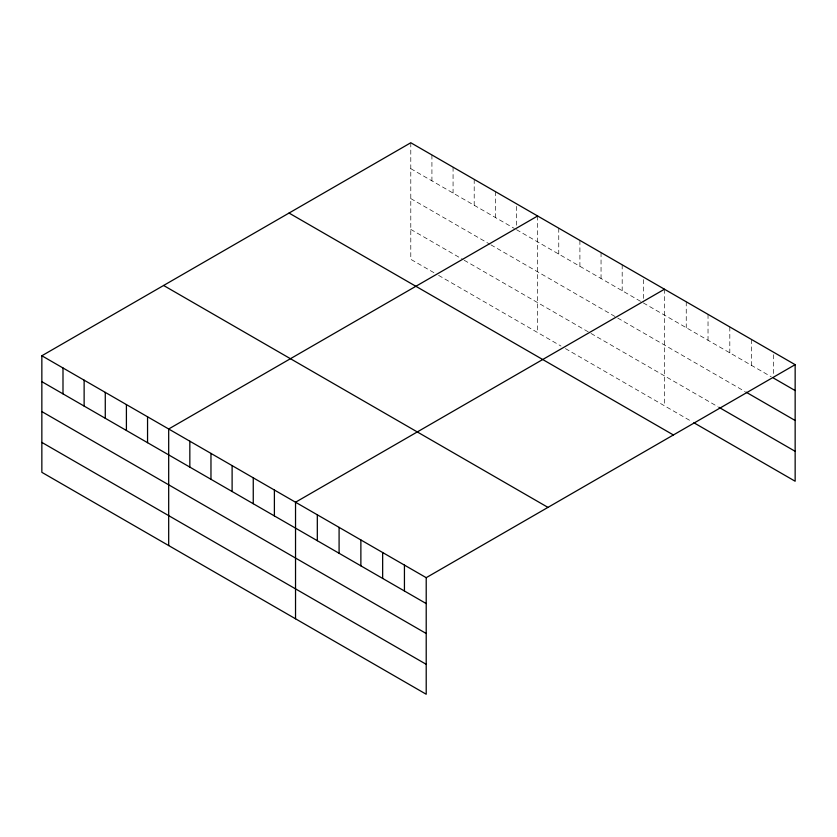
<?xml version="1.0" encoding="UTF-8"?>
<svg xmlns="http://www.w3.org/2000/svg" width="837" height="837" viewBox="0 0 837 837"><rect width="100%" height="100%" fill="white"/><g stroke="black" fill="none" stroke-linecap="round" stroke-linejoin="round"><path stroke-width="0.63" stroke-dasharray="4.18 3.14" d="M410.789 142.761L410.789 259.324L434.152 272.81M410.789 168.655L514.263 228.396M516.481 229.683L641.1 301.634M643.329 302.91L771.191 376.734M410.789 198.578L489.781 244.184M490.89 244.833L616.618 317.422M617.737 318.06L745.056 391.57M410.789 229.401L463.081 259.596M464.19 260.234L589.918 332.823M591.027 333.471L717.832 406.677M438.598 275.383L560.989 346.047M565.446 348.61L691.686 421.503M773.367 354.689L773.367 375.405M751.584 339.529L751.584 365.424M729.812 326.953L729.812 352.848M708.029 314.377L708.029 340.272M686.246 301.801L686.246 327.696M664.463 289.225L664.463 405.788M643.329 279.61L643.329 299.029M622.184 264.816L622.184 290.711M601.05 252.607L601.05 278.501M579.905 240.407L579.905 266.302M558.76 228.198L558.76 254.092M537.626 215.998L537.626 332.551M516.481 206.383L516.481 225.802M495.347 191.579L495.347 217.474M474.202 179.38L474.202 205.274M453.068 167.17L453.068 193.065M431.923 154.971L431.923 180.865"/><path stroke-width="1.26" d="M41.85 355.767L426.211 577.676L426.211 694.239L41.85 472.33L41.85 355.767L410.789 142.761L795.15 364.67L795.15 481.233L693.873 422.758M537.626 215.998L168.687 428.994L168.687 545.557M664.463 289.225L295.534 502.231L295.534 618.784M426.211 577.676L795.15 364.67M773.367 377.989L795.15 390.565M746.144 392.197L795.15 420.488M718.92 407.305L795.15 451.31M289.037 213.058L673.398 434.968M163.602 285.469L547.963 507.389M41.85 381.662L426.211 603.571M41.85 411.584L426.211 633.494M41.85 442.407L426.211 664.316M404.438 565.101L404.438 590.995M382.655 552.525L382.655 578.419M360.873 539.949L360.873 565.843M339.09 527.373L339.09 553.267M317.317 514.797L317.317 540.692M274.39 490.022L274.39 515.916M253.255 477.812L253.255 503.707M232.111 465.613L232.111 491.507M210.966 453.403L210.966 479.298M189.832 441.204L189.832 467.098M147.553 416.795L147.553 442.689M126.408 404.585L126.408 430.48M105.274 392.386L105.274 418.27M84.129 380.176L84.129 406.071M62.995 367.966L62.995 393.861"/></g></svg>
